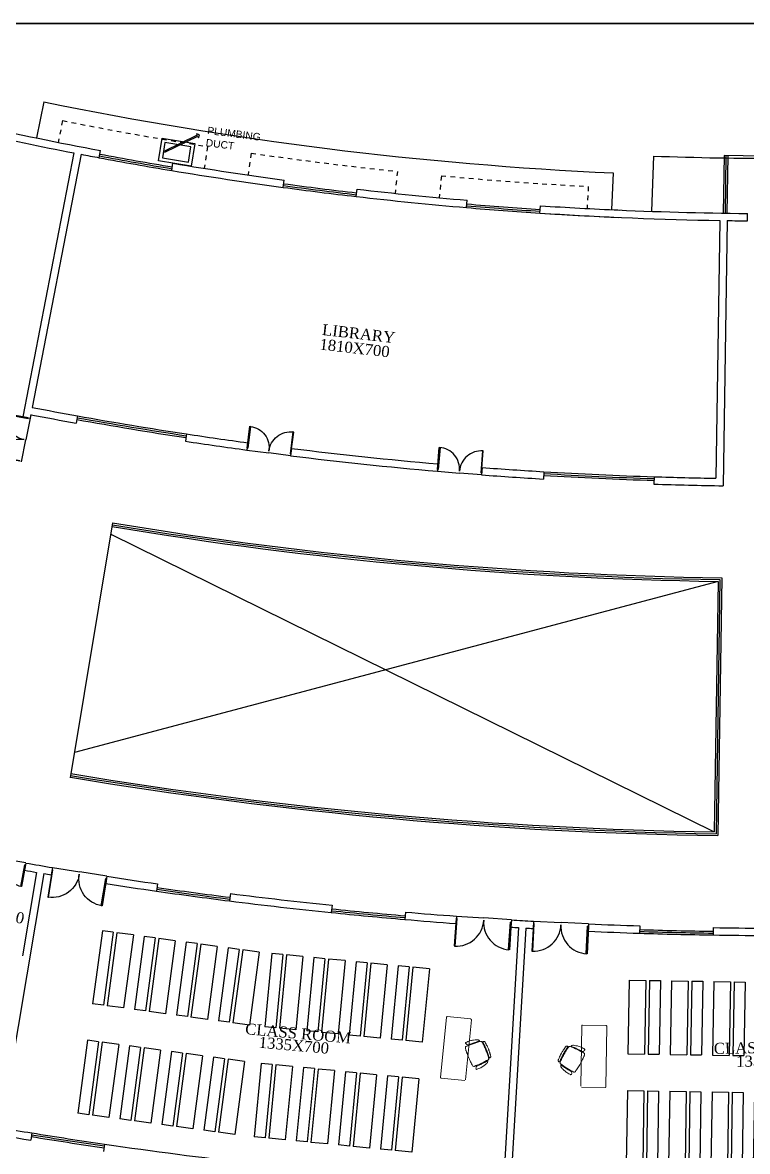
# Model space of a CAD drawing. Header units: metres. Extents: x 159409 to 239023, y 50504 to 95165.
# Drawn here: x 201388 to 203357, y 86792 to 89857 of the extents above; entities that cross this region are included whole.
import ezdxf

# ---------------------------------------------------------------- set-up
doc = ezdxf.new("R2010")
doc.units = ezdxf.units.M
doc.header["$MEASUREMENT"] = 0
doc.linetypes.add('HIDDEN', pattern=[0.125, 0.0625, -0.0625])
doc.layers.add('_Annotations', color=1, linetype='Continuous', lineweight=25)
doc.layers.add('FURN', color=8, linetype='Continuous', lineweight=5)
doc.layers.add('TEXT', color=3, linetype='Continuous')
doc.styles.add('DIM', font='times.ttf', dxfattribs={"height": 0.3})
doc.styles.add('Standard 360', font='arial.ttf')

# ---------------------------------------------------------------- blocks, each defined once
blk = doc.blocks.new('fgds')
at = {"color": 253, "ltscale": 8}
for p, q in [((-348.363, -122.88), (-346.363, -122.88)), ((-348.363, -122.88), (-348.363, -123.33)), ((-346.363, -122.88), (-346.363, -123.33)), ((-348.363, -123.33), (-346.363, -123.33)), ((-348.363, -123.43), (-346.363, -123.43)), ((-348.363, -123.43), (-348.363, -123.73)), ((-346.363, -123.43), (-346.363, -123.73)), ((-348.363, -123.73), (-346.363, -123.73))]:
    blk.add_line(p, q, dxfattribs=at)
blk = doc.blocks.new('rser')
at = {"color": 2}
for p in [(-0.986, 6.93, 9945.752), (-0.986, 5.78, 9945.752), (-0.986, 4.63, 9945.752), (-0.986, 3.48, 9945.752)]:
    blk.add_blockref('fgds', p, dxfattribs=at)
blk = doc.blocks.new('A$C16F118AB')
for points in [[(0.37, 0.768), (0.37, 0.768), (0.374, 0.77), (0.374, 0.774), (0.372, 0.778), (0.364, 0.785), (0.354, 0.791), (0.344, 0.795), (0.333, 0.799), (0.321, 0.801), (0.307, 0.801), (0.283, 0.797), (0.248, 0.791), (0.205, 0.783), (0.181, 0.776), (0.156, 0.77), (0.132, 0.762), (0.106, 0.752), (0.081, 0.74), (0.057, 0.728), (0.032, 0.714), (0.008, 0.697), (0, 0.691), (0, 0.683), (0.006, 0.671), (0.018, 0.659), (0.035, 0.646), (0.049, 0.64), (0.063, 0.636), (0.075, 0.638), (0.096, 0.648), (0.116, 0.659), (0.136, 0.669), (0.156, 0.679), (0.179, 0.689), (0.199, 0.699), (0.222, 0.709), (0.244, 0.72), (0.287, 0.738), (0.321, 0.752), (0.35, 0.762), (0.37, 0.768)], [(0.565, 0.547), (0.565, 0.547), (0.559, 0.559), (0.553, 0.573), (0.545, 0.585), (0.539, 0.598), (0.53, 0.612), (0.524, 0.624), (0.516, 0.636), (0.51, 0.648), (0.504, 0.661), (0.496, 0.675), (0.488, 0.687), (0.482, 0.699), (0.474, 0.712), (0.465, 0.724), (0.457, 0.736), (0.449, 0.748), (0.439, 0.758), (0.429, 0.764), (0.417, 0.768), (0.402, 0.766), (0.354, 0.748), (0.303, 0.728), (0.256, 0.707), (0.207, 0.685), (0.159, 0.661), (0.112, 0.638), (0.065, 0.614), (0.02, 0.588), (0.012, 0.579), (0.006, 0.569), (0.006, 0.555), (0.01, 0.539), (0.014, 0.526), (0.02, 0.512), (0.024, 0.498), (0.03, 0.484), (0.037, 0.472), (0.043, 0.457), (0.049, 0.443), (0.055, 0.429), (0.063, 0.415), (0.069, 0.4), (0.077, 0.384), (0.085, 0.37), (0.093, 0.354), (0.1, 0.339), (0.108, 0.323), (0.116, 0.309), (0.134, 0.276), (0.15, 0.246), (0.167, 0.215), (0.183, 0.187), (0.199, 0.161), (0.215, 0.136), (0.232, 0.114), (0.246, 0.091), (0.256, 0.081), (0.268, 0.075), (0.28, 0.073), (0.291, 0.075), (0.339, 0.1), (0.386, 0.124), (0.433, 0.15), (0.48, 0.177), (0.524, 0.203), (0.567, 0.232), (0.61, 0.262), (0.652, 0.291), (0.663, 0.301), (0.667, 0.311), (0.667, 0.323), (0.663, 0.337), (0.654, 0.362), (0.644, 0.386), (0.634, 0.411), (0.622, 0.437), (0.61, 0.464), (0.596, 0.492), (0.581, 0.518), (0.565, 0.547)], [(0.634, 0.585), (0.634, 0.585), (0.624, 0.602), (0.614, 0.62), (0.602, 0.64), (0.587, 0.661), (0.573, 0.683), (0.557, 0.707), (0.541, 0.732), (0.524, 0.758), (0.516, 0.766), (0.508, 0.77), (0.496, 0.774), (0.484, 0.774), (0.474, 0.772), (0.467, 0.766), (0.465, 0.76), (0.469, 0.752), (0.476, 0.74), (0.484, 0.728), (0.49, 0.716), (0.498, 0.703), (0.506, 0.691), (0.512, 0.679), (0.52, 0.667), (0.526, 0.655), (0.534, 0.642), (0.541, 0.63), (0.549, 0.618), (0.555, 0.606), (0.563, 0.594), (0.569, 0.581), (0.575, 0.569), (0.581, 0.557), (0.587, 0.545), (0.596, 0.533), (0.602, 0.52), (0.608, 0.508), (0.614, 0.496), (0.62, 0.484), (0.626, 0.47), (0.632, 0.457), (0.638, 0.445), (0.642, 0.433), (0.648, 0.419), (0.654, 0.407), (0.661, 0.392), (0.667, 0.38), (0.673, 0.366), (0.679, 0.354), (0.685, 0.348), (0.691, 0.346), (0.699, 0.348), (0.707, 0.354), (0.715, 0.364), (0.717, 0.376), (0.72, 0.386), (0.717, 0.396), (0.711, 0.411), (0.705, 0.427), (0.699, 0.441), (0.693, 0.453), (0.687, 0.468), (0.683, 0.48), (0.677, 0.492), (0.673, 0.502), (0.669, 0.512), (0.663, 0.524), (0.658, 0.535), (0.652, 0.545), (0.648, 0.555), (0.642, 0.565), (0.638, 0.575), (0.634, 0.585)], [(0.638, 0.262), (0.63, 0.256), (0.622, 0.248), (0.612, 0.24), (0.598, 0.23), (0.583, 0.22), (0.567, 0.209), (0.549, 0.197), (0.528, 0.185), (0.508, 0.173), (0.488, 0.159), (0.465, 0.146), (0.445, 0.134), (0.425, 0.124), (0.404, 0.112), (0.386, 0.102), (0.366, 0.091), (0.356, 0.081), (0.35, 0.069), (0.346, 0.053), (0.346, 0.033), (0.35, 0.016), (0.356, 0.004), (0.366, 0), (0.376, 0.002), (0.402, 0.014), (0.427, 0.026), (0.451, 0.041), (0.476, 0.055), (0.498, 0.069), (0.518, 0.083), (0.539, 0.1), (0.557, 0.116), (0.573, 0.132), (0.589, 0.148), (0.602, 0.161), (0.614, 0.173), (0.624, 0.183), (0.63, 0.191), (0.636, 0.197), (0.638, 0.203), (0.642, 0.213), (0.644, 0.226), (0.646, 0.238), (0.646, 0.248), (0.646, 0.256), (0.644, 0.262), (0.64, 0.264), (0.638, 0.262)]]:
    blk.add_lwpolyline(points)
blk = doc.blocks.new('vgfsdr')
at = {"layer": 'FURN'}
for p, q in [((-347.094, -114.279, 9945.752), (-348.721, -114.469, 9945.752)), ((-346.997, -114.933, 9945.752), (-347.071, -114.297, 9945.752)), ((-348.738, -114.483, 9945.752), (-348.739, -114.492, 9945.752)), ((-348.739, -114.492, 9945.752), (-348.665, -115.127, 9945.752)), ((-348.735, -114.477, 9945.752), (-348.738, -114.483, 9945.752)), ((-348.729, -114.472, 9945.752), (-348.735, -114.477, 9945.752)), ((-348.721, -114.469, 9945.752), (-348.729, -114.472, 9945.752)), ((-346.998, -114.941, 9945.752), (-346.997, -114.933, 9945.752)), ((-348.662, -115.135, 9945.752), (-348.665, -115.127, 9945.752)), ((-348.657, -115.14, 9945.752), (-348.662, -115.135, 9945.752)), ((-348.651, -115.144, 9945.752), (-348.657, -115.14, 9945.752)), ((-348.643, -115.145, 9945.752), (-348.651, -115.144, 9945.752)), ((-347.015, -114.955, 9945.752), (-348.643, -115.145, 9945.752)), ((-347.015, -114.955, 9945.752), (-347.007, -114.952, 9945.752)), ((-347.007, -114.952, 9945.752), (-347.002, -114.948, 9945.752)), ((-347.002, -114.948, 9945.752), (-346.998, -114.941, 9945.752))]:
    blk.add_line(p, q, dxfattribs=at)
blk = doc.blocks.new('556w45')
at = {"color": 2}
blk.add_blockref('vgfsdr', (-0.017, 0.143), dxfattribs=at)
at = {"color": 2, "rotation": 6.647952394738431}
for p in [(-13.293, 40.23), (-16.273, 39.882)]:
    blk.add_blockref('rser', p, dxfattribs=at)
at = {"layer": 'FURN', "rotation": 96.64795239473506}
blk.add_blockref('A$C16F118AB', (-347.408, -114.267, 9945.752), dxfattribs=at)
blk = doc.blocks.new('RYTRTRTRTRT')
at = {"color": 8}
for p, q in [((42.518, 61.153), (42.518, 61.753)), ((42.518, 61.753), (42.538, 61.753)), ((42.538, 61.753), (42.538, 61.153)), ((43.718, 61.753), (43.698, 61.753)), ((43.698, 61.753), (43.698, 61.153)), ((43.718, 61.153), (43.718, 61.753)), ((42.518, 61.153), (42.538, 61.153)), ((42.518, 61.103), (43.118, 61.103)), ((43.718, 61.103), (43.118, 61.103)), ((43.718, 61.153), (43.698, 61.153))]:
    blk.add_line(p, q, dxfattribs=at)
for centre, start, end in [((42.528, 61.163), 359.0371, 90), ((43.708, 61.163), 90, 180.9629)]:
    blk.add_arc(centre, 0.59, start, end, dxfattribs=at)

msp = doc.modelspace()

# ---------------------------------------------------------------- linework, layer by layer
at = {"color": 0, "ltscale": 10}
for p, q in [((201446.092, 89641.368, 0.423), (201426.008, 89543.406, 0.842)), ((201528.069, 89502.655, 0.842), (201389.113, 88786.003, 0.842)), ((201547.708, 89498.868, 0.842), (201414.461, 88811.665, 0.842)), ((201596.835, 89489.569, 0.842), (201600.506, 89509.229, 0.842)), ((201793.813, 89454.802, 0.842), (201797.094, 89474.531, 0.842)), ((203102.137, 89494, -0.421), (203096.853, 89344.093, 0.842)), ((203294.058, 89495.37, 1.263), (203291.737, 89339.103, 1.263)), ((203397.454, 89493.835, 1.263), (203294.058, 89495.37, 1.263)), ((203299.057, 89495.296, 1.263), (203296.736, 89339.025, 1.263)), ((203304.057, 89495.222, 1.263), (203301.736, 89338.954, 1.263)), ((202992.928, 89448.398, 0.842), (202988.33, 89348.503, 0.842)), ((202096.343, 89409.18, 0.842), (202099.025, 89429, 0.842)), ((202294.791, 89384.315, 0.842), (202297.081, 89404.184, 0.842)), ((202594.374, 89354.299, 0.842), (202596.072, 89374.227, 0.842)), ((202793.811, 89339.298, 0.842), (202795.114, 89359.256, 0.842)), ((202808.536, 89338.348, 0.842), (202808.536, 89338.345, 0.842)), ((203282.113, 89319.263, 1.263), (203271.717, 88619.339, 1.263)), ((203302.111, 89318.947, 1.263), (203291.418, 88599.026, 1.263)), ((203357.237, 89318.277, 0.842), (203357.425, 89338.277, 0.421)), ((201410.654, 88792.031, 0.842), (201408.751, 88782.214, 0.842)), ((201537.692, 88788.743, 1.263), (201534.147, 88769.049, 1.263)), ((201833.656, 88739.702, 1.263), (201830.661, 88719.928, 1.263)), ((202000.112, 88715.811, 1.263), (201997.424, 88695.993, 1.263)), ((202119.113, 88700.347, 1.263), (202116.646, 88680.5, 1.263)), ((202516.903, 88658.356, 1.263), (202515.172, 88638.431, 1.263)), ((202636.51, 88648.633, 1.263), (202635, 88628.69, 1.263)), ((202804.285, 88637.242, 1.263), (202803.086, 88617.278, 1.263)), ((203103.967, 88623.444, 1.263), (203103.321, 88603.417, 1.263)), ((201633.199, 88498.191, 0.842), (201518.016, 87806.212, 0.842)), ((203272.309, 87649.206, 1.263), (203272.309, 87649.205, 1.263)), ((201397.06, 87574.705, 0.842), (201393.643, 87554.999, 0.842)), ((201446.494, 87545.955, 0.842), (201329.963, 86855.723, 0.842)), ((201426.776, 87549.301, 0.842), (201388.487, 87322.51, 0.842)), ((201469.547, 87562.363, 0.842), (201466.251, 87542.637, 0.842)), ((201617.651, 87538.56, 0.842), (201614.601, 87518.794, 0.842)), ((201755.176, 87518.15, 0.842), (201752.354, 87498.35, 0.842)), ((201953.073, 87491.621, 0.842), (201950.581, 87471.777, 0.842)), ((202229.179, 87460.174, 0.842), (202227.145, 87440.277, 0.842)), ((202428.305, 87441.492, 0.842), (202426.602, 87421.565, 0.842)), ((202566.731, 87430.47, 0.842), (202565.259, 87410.525, 0.842)), ((202716.394, 87420.327, 0.842), (202715.172, 87400.398, 0.842)), ((202776.292, 87416.839, 0.842), (202775.168, 87396.871, 0.842)), ((202735.186, 87399.188, 0.842), (202694.106, 86700.394, 0.842)), ((202755.151, 87398.014, 0.842), (202714.071, 86699.22, 0.842)), ((202926.09, 87409.344, 0.842), (202925.216, 87389.364, 0.842)), ((203064.86, 87404.071, 0.842), (203064.382, 87384.076, 0.842)), ((203264.803, 87399.292, 0.842), (203264.325, 87379.297, 0.842)), ((201413.709, 86841.871, 0.842), (201410.511, 86822.128, 0.842)), ((201611.381, 86811.44, 0.842), (201608.493, 86791.649, 0.842))]:
    msp.add_line(p, q, dxfattribs=at)
at = {"color": 0, "linetype": 'HIDDEN', "ltscale": 200}
for p, q in [((201497.107, 89590.261, 0.421), (201485.411, 89531.412, 0.782)), ((201890.988, 89520.106, 0.416), (201881.647, 89460.837, 0.842)), ((202009.628, 89502.134, 0.421), (202000.997, 89442.758, 0.842)), ((202406.616, 89452.491, 0.842), (202400.36, 89392.819, 0.842)), ((202526.037, 89440.694, 0.842), (202520.495, 89380.95, 0.842)), ((202925.064, 89411.697, 0.842), (202921.91, 89351.78, 0.842))]:
    msp.add_line(p, q, dxfattribs=at)
at = {"color": 0, "ltscale": 8}
for p, q in [((201628.155, 88467.887, 0.842), (203267.459, 87659.282, 0.842)), ((203277.558, 88339.208, 1.263), (201529.424, 87874.743, 1.233)), ((203277.558, 88339.208, 1.263), (203267.459, 87659.282, 1.263)), ((203282.631, 88344.129, 1.263), (203272.384, 87654.206, 1.263)), ((203287.705, 88349.054, 1.263), (203277.309, 87649.131, 1.263))]:
    msp.add_line(p, q, dxfattribs=at)
at = {"color": 6, "const_width": 5.123}
msp.add_lwpolyline([(206807.05, 89854.015), (206807.05, 85112.189), (200063.3, 85112.189), (200063.3, 89854.015)], close=True, dxfattribs=at)
at = {"color": 0, "ltscale": 10}
for centre, radius, start, end in [((203452.237, 99426.332, 0.842), 9988.5, 258.4135953, 267.3643943), ((203452.237, 99426.332, 0.842), 10108.5, 257.4621883, 259.0267046), ((203452.237, 99426.332, 0.842), 10088.5, 257.4621883, 259.4234713), ((203452.237, 99426.332, 0.842), 10108.5, 259.1400662, 259.4234713), ((203452.237, 99426.332, 0.842), 10098.5, 259.4234713, 260.5572305), ((203452.237, 99426.332, 0.842), 10108.5, 259.4234713, 260.5572305), ((203452.237, 99426.332, 0.842), 10103.5, 259.4234713, 260.5572305), ((203452.237, 99426.332, 0.842), 10088.5, 260.5572305, 262.2914482), ((203452.237, 99426.332, 0.421), 9938.5, 267.9812456, 272.0176033), ((203452.237, 99426.332, 0.842), 10108.5, 260.5572305, 262.2914482), ((203452.237, 99426.332, 0.842), 10108.5, 262.2914482, 263.4250825), ((203452.237, 99426.332, 0.842), 10103.5, 262.2914482, 263.4250825), ((203452.237, 99426.332, 0.842), 10098.5, 262.2914482, 263.4250825), ((203452.237, 99426.332, 0.842), 10088.5, 263.4250825, 265.1317097), ((203452.237, 99426.332, 0.842), 10108.5, 263.4250825, 265.1317097), ((203452.237, 99426.332, 0.842), 10108.5, 265.1317097, 266.2653441), ((203452.237, 99426.332, 0.842), 10103.5, 265.1317097, 266.2653441), ((203452.237, 99426.332, 0.842), 10098.5, 265.1317097, 266.2653441), ((203452.237, 99426.332, 0.842), 10088.5, 266.2653441, 267.483444), ((203452.237, 99426.332, 0.842), 10088.5, 267.3295153, 269.4615232), ((203452.252, 99426.328, 1.684), 10278.5, 259.1381073, 259.1381913), ((203452.237, 99426.332, 0.842), 10108.5, 266.2653441, 267.4834385), ((203452.237, 99426.332, 0.842), 10108.5, 266.3489827, 269.0356796), ((203452.237, 99426.332, 0.842), 10108.5, 269.1490413, 269.4615232), ((203452.381, 99428.775, 0.842), 10830.945, 259.1342153, 259.7987131), ((203452.381, 99428.775, 0.842), 10810.945, 259.1342153, 259.7987131), ((203452.237, 99426.332, 0.842), 10838.5, 259.0267046, 259.132431), ((203452.237, 99426.332, 0.842), 10808.5, 268.1535046, 269.0430214), ((203452.237, 99426.332, 0.842), 10828.5, 268.1535013, 269.1490413), ((203452.237, 99426.332, 0.842), 12028.5, 260.1622358, 260.5124856), ((203452.237, 99426.332, 0.842), 12048.5, 260.1622357, 260.3221104), ((203452.237, 99426.332, 0.842), 12048.5, 260.417219, 260.5124856), ((203452.237, 99426.332, 0.842), 12028.5, 261.227013, 261.889266), ((203452.237, 99426.332, 0.842), 12048.5, 261.227013, 261.889266), ((203452.237, 99426.332, 0.842), 12038.5, 261.889266, 262.8403626), ((203452.237, 99426.332, 0.842), 12048.5, 261.889266, 262.8403626), ((203452.237, 99426.332, 0.842), 12043.5, 261.889266, 262.8403626), ((203452.237, 99426.332, 0.842), 12028.5, 262.8403626, 264.1640778), ((203452.237, 99426.332, 0.842), 12048.5, 262.8403626, 264.1640778), ((203452.237, 99426.332, 0.842), 12043.5, 264.1640778, 265.1167559), ((203452.237, 99426.332, 0.842), 12038.5, 264.1640778, 265.1167559), ((203452.237, 99426.332, 0.842), 12048.5, 264.1640778, 265.1167559), ((203452.237, 99426.332, 0.842), 12048.5, 265.1167559, 265.7782182), ((203452.237, 99426.332, 0.842), 12028.5, 265.1167559, 265.7782182), ((203452.237, 99426.332, 0.842), 12028.5, 266.4927507, 266.7785503), ((203452.237, 99426.332, 0.842), 12048.5, 266.4927507, 266.5880962), ((203452.237, 99426.332, 0.842), 12048.5, 266.6832048, 266.7785503), ((203452.237, 99426.332, 0.842), 12048.5, 267.4929872, 268.1552663), ((203452.237, 99426.332, 0.842), 12028.5, 267.4929872, 268.1544755), ((203452.237, 99426.332, 0.842), 12048.5, 268.1552663, 269.1063629), ((203452.237, 99426.332, 0.842), 12043.5, 268.1552663, 269.1063629), ((203452.237, 99426.332, 0.842), 12038.5, 268.1552663, 269.1063629), ((203452.237, 99426.332, 0.842), 12028.5, 269.1071536, 270.4301303), ((203452.237, 99426.332, 0.842), 12048.5, 269.1063629, 270.430921), ((203452.237, 99426.332, 0.842), 12768.5, 259.4492023, 260.7987133), ((203452.237, 99426.332, 0.842), 12748.5, 260.417219, 260.7987133), ((203452.237, 99426.332, 0.842), 12758.5, 260.7987133, 261.6975856), ((203452.237, 99426.332, 0.842), 12753.5, 260.7987133, 261.6975856), ((203452.237, 99426.332, 0.842), 12748.5, 260.7987133, 261.6975856), ((203452.237, 99426.332, 0.842), 12748.5, 261.6975856, 263.491482)]:
    msp.add_arc(centre, radius, start, end, dxfattribs=at)
at = {"color": 0, "linetype": 'HIDDEN', "ltscale": 200}
for start, end in [(258.7577679, 261.0436923), (261.729255, 264.0151794), (264.7007912, 266.9867156)]:
    msp.add_arc((203452.237, 99426.332, 0.421), 10028.5, start, end, dxfattribs=at)
at = {"color": 0, "ltscale": 8}
for centre, radius, start, end in [((203452.619, 99427.782, 1.263), 10820, 259.7965455, 261.3866737), ((203452.619, 99427.782, 1.263), 10815, 259.7965455, 261.3866737), ((203452.619, 99427.782, 1.263), 10810, 259.7965455, 261.3866737), ((203452.619, 99427.782, 1.263), 10810, 261.3866737, 262.2779812), ((203452.619, 99427.782, 1.263), 10830, 261.3866737, 262.2779812), ((203452.619, 99427.782, 1.263), 10810, 262.9140252, 265.034249), ((203452.619, 99427.782, 1.263), 10830, 262.9140252, 265.034249), ((203452.619, 99427.782, 1.263), 10810, 265.6702929, 266.5616004), ((203452.619, 99427.782, 1.263), 10830, 265.6702929, 266.5616004), ((203452.619, 99427.782, 1.263), 10820, 266.5616004, 268.1517285), ((203452.619, 99427.782, 1.263), 10815, 266.5616004, 268.1517285), ((203452.619, 99427.782, 1.263), 10810, 266.5616004, 268.1517285), ((203452.237, 99426.332, 0.842), 11088.5, 260.5495079, 269.0973699), ((203452.237, 99426.332, 0.842), 11083.5, 260.5495079, 269.123194), ((203452.237, 99426.332, 0.842), 11078.5, 260.5495079, 269.1490413), ((203452.237, 99426.332, 0.842), 11773.5, 260.5495079, 269.1247088), ((203452.237, 99426.332, 0.842), 11768.5, 260.5495079, 269.1003556), ((203452.237, 99426.332, 0.842), 11778.5, 260.5495079, 269.1490413)]:
    msp.add_arc(centre, radius, start, end, dxfattribs=at)
at = {"layer": '_Annotations', "color": 31, "elevation": 0.842}
for points in [[(201856.326, 89528.405), (201846.067, 89466.51), (201757.645, 89481.166), (201767.904, 89543.062)], [(201775.18, 89531.343), (201768.229, 89489.405), (201838.837, 89477.702), (201845.788, 89519.639)]]:
    msp.add_lwpolyline(points, close=True, dxfattribs=at)
at = {"layer": '_Annotations', "elevation": 0.842}
msp.add_lwpolyline([(201775.315, 89504.284), (201864.254, 89548.081), (201866.255, 89544.018), (201869.005, 89552.103), (201860.92, 89554.852), (201862.92, 89550.789), (201773.981, 89506.992)], close=True, dxfattribs=at)

# ---------------------------------------------------------------- block references
at = {"color": 4}
for p, xscale, yscale, zscale, rotation in [((208216.709, 91793.145, 0.842), -99.99999999999994, 100, 100, 79.02670456845122), ((205545.571, 82073.196, 1.263), -99.99999999999994, 100, 100, 352.5960031908674), ((197782.252, 82892.697, 1.263), 99.99999999999996, 99.99999999999996, 99.99999999999996, 355.3522709299957), ((198167.366, 94358.354, 0.842), -99.99999999991384, 99.99999999991377, 99.99999999991378, 169.8764332636713), ((197433.258, 95946.298, 0.842), -124.9985203967815, 124.9985203967815, 124.9985203967815, 170.8761000794693), ((208536.331, 94680.525, 0.842), 124.9985203967815, 124.9985203967815, 124.9985203967815, 176.1150659206086), ((208616.318, 94771.668, 0.842), 124.9985203967815, 124.9985203967815, 124.9985203967815, 177.1316943542247)]:
    msp.add_blockref('RYTRTRTRTRT', p, dxfattribs=dict(at, xscale=xscale, yscale=yscale, zscale=zscale, rotation=rotation))
at = {"color": 2, "yscale": 100, "zscale": 100}
for name, p, xscale, rotation in [('rser', (208832.855, 51157.956, -994574.329), 100, 262.2870978628303), ('556w45', (206427.994, 50648.667, -994574.329), 100, 257.8247320963159), ('556w45', (194999.931, 51294.26, -994574.329), -100, 95.7078992461249), ('rser', (208834.844, 50869.009, -994574.329), 100, 262.3533759050932)]:
    msp.add_blockref(name, p, dxfattribs=dict(at, xscale=xscale, rotation=rotation))

# ---------------------------------------------------------------- texts
at = {"layer": '_Annotations', "insert": (201891.835, 89574.036, 0.447), "char_height": 8.45393, "attachment_point": 1, "rotation": 352.722381, "style": 'Standard 360'}
msp.add_mtext('{\\H2.3658x;PLUMBING \\PDUCT}', dxfattribs=at)
at = {"layer": 'TEXT', "lineweight": -2, "ltscale": 2, "char_height": 30, "width": 355.21968, "style": 'DIM'}
for s, insert, attachment_point, rotation in [('{\\C3;LIBRARY}', (202200.958, 89008.478, 0.842), 7, 353.502763), ('{\\C3;1810X700}', (202193.715, 88968.638, 0.842), 7, 353.502763), ('{\\C3;190X230}', (201224.567, 87444.083, 0.421), 7, 347.797989), ('{\\C3;CLASS ROOM}', (202279.337, 87084.111, -1535687.773), 9, 354.89568), ('{\\C3;1335X700}', (202219.438, 87056.09, -1535687.773), 9, 354.89568), ('{\\C3;CLASS ROOM}', (203554.682, 87060.765, -1535687.773), 9, 0.984346), ('{\\C3;1335X700}', (203518.494, 87023.956, -1535687.773), 9, 0.984346)]:
    msp.add_mtext(s, dxfattribs=dict(at, insert=insert, attachment_point=attachment_point, rotation=rotation))

doc.saveas('drawing.dxf')
